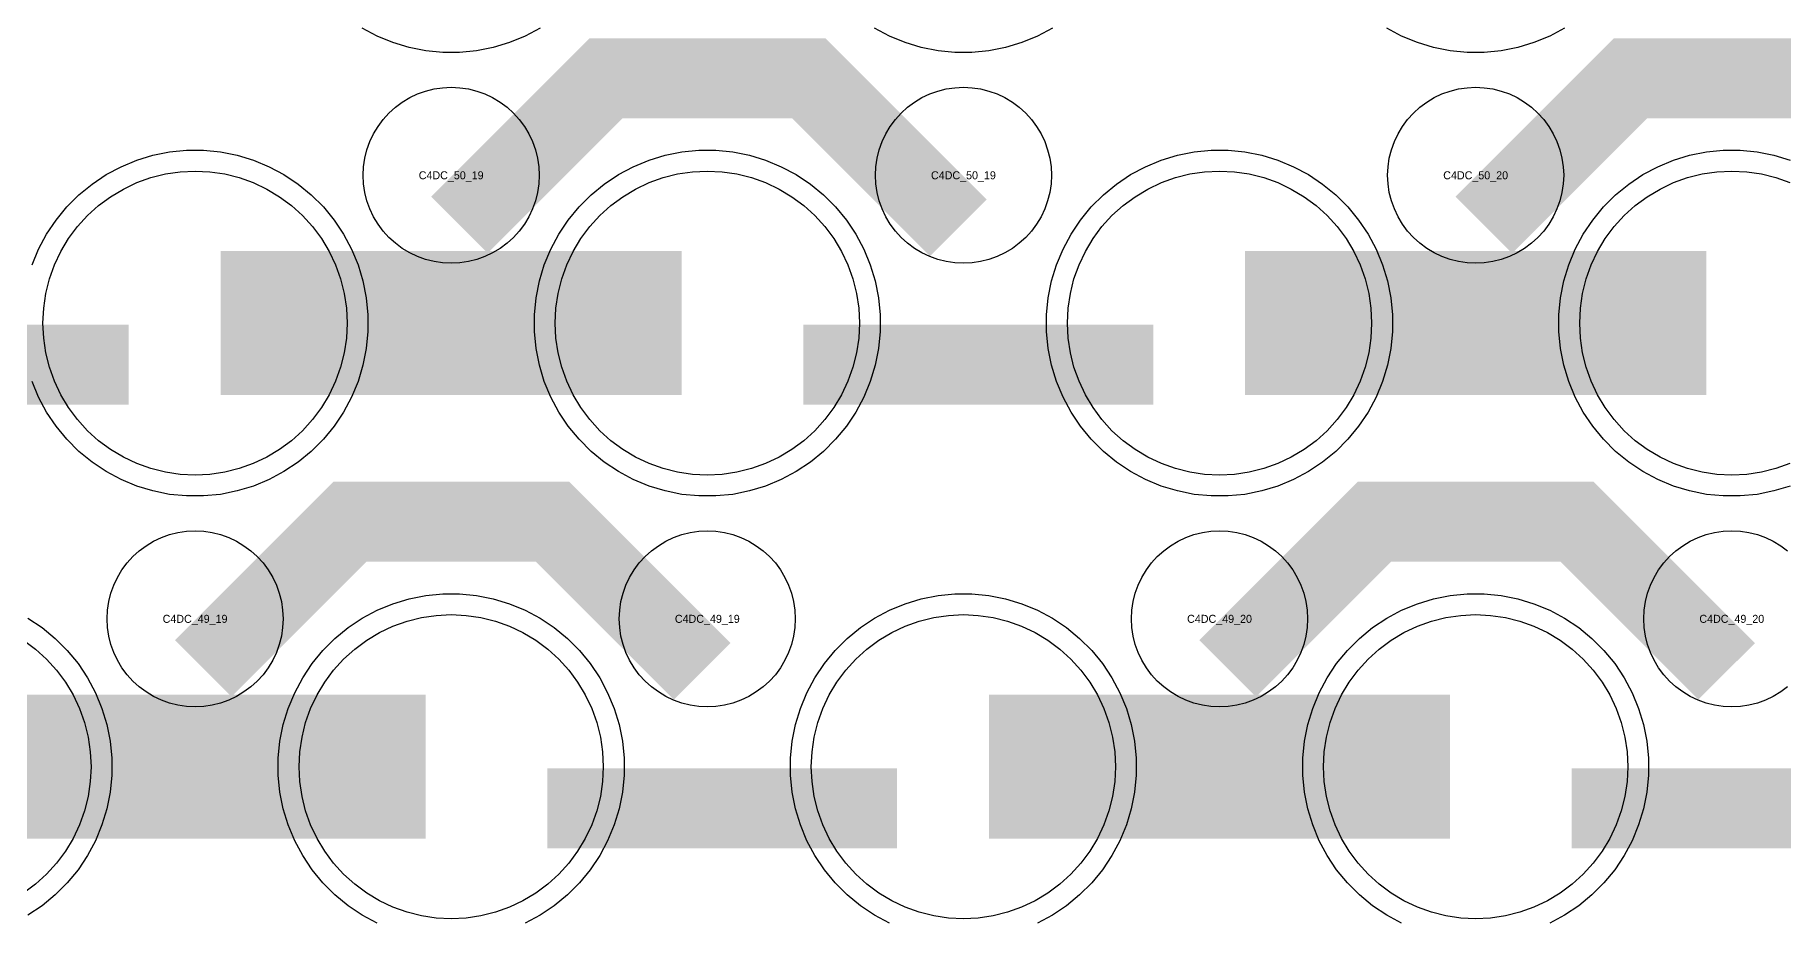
# Model space of a CAD drawing. Extents: x -11880 to 11880, y -14992 to 14992.
# Drawn here: x -5970 to -5424, y -8098 to -7821 of the extents above; entities that cross this region are included whole.
import ezdxf
from ezdxf.enums import TextEntityAlignment as Align

# ---------------------------------------------------------------- set-up
doc = ezdxf.new("R2010")
doc.units = 0
doc.header["$MEASUREMENT"] = 0
for name, color, linetype in [('GDS_775_DT_237', 138, 'CONTINUOUS'), ('RDL1_FS', 34, 'CONTINUOUS'), ('RDL_BS', 160, 'CONTINUOUS')]:
    doc.layers.add(name, color=color, linetype=linetype)

msp = doc.modelspace()

# ---------------------------------------------------------------- linework, layer by layer
at = {"layer": 'RDL1_FS'}
for points in [[(-5920, -7958.869), (-5924.657, -7958.64), (-5929.268, -7957.956), (-5933.791, -7956.824), (-5938.181, -7955.252), (-5942.395, -7953.26), (-5946.395, -7950.862), (-5950.14, -7948.084), (-5953.594, -7944.954), (-5956.724, -7941.5), (-5959.502, -7937.755), (-5961.9, -7933.755), (-5963.892, -7929.541), (-5965.464, -7925.151), (-5966.596, -7920.628), (-5967.28, -7916.017), (-5967.509, -7911.36), (-5967.28, -7906.703), (-5966.596, -7902.092), (-5965.464, -7897.569), (-5963.892, -7893.179), (-5961.9, -7888.965), (-5959.502, -7884.965), (-5956.724, -7881.22), (-5953.594, -7877.766), (-5950.14, -7874.636), (-5946.395, -7871.858), (-5942.395, -7869.46), (-5938.181, -7867.468), (-5933.791, -7865.896), (-5929.268, -7864.764), (-5924.657, -7864.08), (-5920, -7863.851), (-5915.343, -7864.08), (-5910.732, -7864.764), (-5906.209, -7865.896), (-5901.819, -7867.468), (-5897.605, -7869.46), (-5893.605, -7871.858), (-5889.86, -7874.636), (-5886.406, -7877.766), (-5883.276, -7881.22), (-5880.498, -7884.965), (-5878.1, -7888.965), (-5876.108, -7893.179), (-5874.536, -7897.569), (-5873.404, -7902.092), (-5872.72, -7906.703), (-5872.491, -7911.36), (-5872.72, -7916.017), (-5873.404, -7920.628), (-5874.536, -7925.151), (-5876.108, -7929.541), (-5878.1, -7933.755), (-5880.498, -7937.755), (-5883.276, -7941.5), (-5886.406, -7944.954), (-5889.86, -7948.084), (-5893.605, -7950.862), (-5897.605, -7953.26), (-5901.819, -7955.252), (-5906.209, -7956.824), (-5910.732, -7957.956), (-5915.343, -7958.64)], [(-5760, -7958.869), (-5764.657, -7958.64), (-5769.268, -7957.956), (-5773.791, -7956.824), (-5778.181, -7955.252), (-5782.395, -7953.26), (-5786.395, -7950.862), (-5790.14, -7948.084), (-5793.594, -7944.954), (-5796.724, -7941.5), (-5799.502, -7937.755), (-5801.9, -7933.755), (-5803.892, -7929.541), (-5805.464, -7925.151), (-5806.596, -7920.628), (-5807.28, -7916.017), (-5807.509, -7911.36), (-5807.28, -7906.703), (-5806.596, -7902.092), (-5805.464, -7897.569), (-5803.892, -7893.179), (-5801.9, -7888.965), (-5799.502, -7884.965), (-5796.724, -7881.22), (-5793.594, -7877.766), (-5790.14, -7874.636), (-5786.395, -7871.858), (-5782.395, -7869.46), (-5778.181, -7867.468), (-5773.791, -7865.896), (-5769.268, -7864.764), (-5764.657, -7864.08), (-5760, -7863.851), (-5755.343, -7864.08), (-5750.732, -7864.764), (-5746.209, -7865.896), (-5741.819, -7867.468), (-5737.605, -7869.46), (-5733.605, -7871.858), (-5729.86, -7874.636), (-5726.406, -7877.766), (-5723.276, -7881.22), (-5720.498, -7884.965), (-5718.1, -7888.965), (-5716.108, -7893.179), (-5714.536, -7897.569), (-5713.404, -7902.092), (-5712.72, -7906.703), (-5712.491, -7911.36), (-5712.72, -7916.017), (-5713.404, -7920.628), (-5714.536, -7925.151), (-5716.108, -7929.541), (-5718.1, -7933.755), (-5720.498, -7937.755), (-5723.276, -7941.5), (-5726.406, -7944.954), (-5729.86, -7948.084), (-5733.605, -7950.862), (-5737.605, -7953.26), (-5741.819, -7955.252), (-5746.209, -7956.824), (-5750.732, -7957.956), (-5755.343, -7958.64)], [(-5600, -7958.869), (-5604.657, -7958.64), (-5609.268, -7957.956), (-5613.791, -7956.824), (-5618.181, -7955.252), (-5622.395, -7953.26), (-5626.395, -7950.862), (-5630.14, -7948.084), (-5633.594, -7944.954), (-5636.724, -7941.5), (-5639.502, -7937.755), (-5641.9, -7933.755), (-5643.892, -7929.541), (-5645.464, -7925.151), (-5646.596, -7920.628), (-5647.28, -7916.017), (-5647.509, -7911.36), (-5647.28, -7906.703), (-5646.596, -7902.092), (-5645.464, -7897.569), (-5643.892, -7893.179), (-5641.9, -7888.965), (-5639.502, -7884.965), (-5636.724, -7881.22), (-5633.594, -7877.766), (-5630.14, -7874.636), (-5626.395, -7871.858), (-5622.395, -7869.46), (-5618.181, -7867.468), (-5613.791, -7865.896), (-5609.268, -7864.764), (-5604.657, -7864.08), (-5600, -7863.851), (-5595.343, -7864.08), (-5590.732, -7864.764), (-5586.209, -7865.896), (-5581.819, -7867.468), (-5577.605, -7869.46), (-5573.605, -7871.858), (-5569.86, -7874.636), (-5566.406, -7877.766), (-5563.276, -7881.22), (-5560.498, -7884.965), (-5558.1, -7888.965), (-5556.108, -7893.179), (-5554.536, -7897.569), (-5553.404, -7902.092), (-5552.72, -7906.703), (-5552.491, -7911.36), (-5552.72, -7916.017), (-5553.404, -7920.628), (-5554.536, -7925.151), (-5556.108, -7929.541), (-5558.1, -7933.755), (-5560.498, -7937.755), (-5563.276, -7941.5), (-5566.406, -7944.954), (-5569.86, -7948.084), (-5573.605, -7950.862), (-5577.605, -7953.26), (-5581.819, -7955.252), (-5586.209, -7956.824), (-5590.732, -7957.956), (-5595.343, -7958.64)], [(-5840, -8097.434), (-5844.657, -8097.205), (-5849.268, -8096.521), (-5853.791, -8095.389), (-5858.181, -8093.817), (-5862.395, -8091.825), (-5866.395, -8089.427), (-5870.14, -8086.649), (-5873.594, -8083.519), (-5876.724, -8080.065), (-5879.502, -8076.32), (-5881.9, -8072.32), (-5883.892, -8068.106), (-5885.464, -8063.716), (-5886.596, -8059.193), (-5887.28, -8054.582), (-5887.509, -8049.925), (-5887.28, -8045.268), (-5886.596, -8040.657), (-5885.464, -8036.134), (-5883.892, -8031.744), (-5881.9, -8027.53), (-5879.502, -8023.53), (-5876.724, -8019.785), (-5873.594, -8016.331), (-5870.14, -8013.201), (-5866.395, -8010.423), (-5862.395, -8008.025), (-5858.181, -8006.033), (-5853.791, -8004.461), (-5849.268, -8003.329), (-5844.657, -8002.645), (-5840, -8002.416), (-5835.343, -8002.645), (-5830.732, -8003.329), (-5826.209, -8004.461), (-5821.819, -8006.033), (-5817.605, -8008.025), (-5813.605, -8010.423), (-5809.86, -8013.201), (-5806.406, -8016.331), (-5803.276, -8019.785), (-5800.498, -8023.53), (-5798.1, -8027.53), (-5796.108, -8031.744), (-5794.536, -8036.134), (-5793.404, -8040.657), (-5792.72, -8045.268), (-5792.491, -8049.925), (-5792.72, -8054.582), (-5793.404, -8059.193), (-5794.536, -8063.716), (-5796.108, -8068.106), (-5798.1, -8072.32), (-5800.498, -8076.32), (-5803.276, -8080.065), (-5806.406, -8083.519), (-5809.86, -8086.649), (-5813.605, -8089.427), (-5817.605, -8091.825), (-5821.819, -8093.817), (-5826.209, -8095.389), (-5830.732, -8096.521), (-5835.343, -8097.205)], [(-5680, -8097.434), (-5684.657, -8097.205), (-5689.268, -8096.521), (-5693.791, -8095.389), (-5698.181, -8093.817), (-5702.395, -8091.825), (-5706.395, -8089.427), (-5710.14, -8086.649), (-5713.594, -8083.519), (-5716.724, -8080.065), (-5719.502, -8076.32), (-5721.9, -8072.32), (-5723.892, -8068.106), (-5725.464, -8063.716), (-5726.596, -8059.193), (-5727.28, -8054.582), (-5727.509, -8049.925), (-5727.28, -8045.268), (-5726.596, -8040.657), (-5725.464, -8036.134), (-5723.892, -8031.744), (-5721.9, -8027.53), (-5719.502, -8023.53), (-5716.724, -8019.785), (-5713.594, -8016.331), (-5710.14, -8013.201), (-5706.395, -8010.423), (-5702.395, -8008.025), (-5698.181, -8006.033), (-5693.791, -8004.461), (-5689.268, -8003.329), (-5684.657, -8002.645), (-5680, -8002.416), (-5675.343, -8002.645), (-5670.732, -8003.329), (-5666.209, -8004.461), (-5661.819, -8006.033), (-5657.605, -8008.025), (-5653.605, -8010.423), (-5649.86, -8013.201), (-5646.406, -8016.331), (-5643.276, -8019.785), (-5640.498, -8023.53), (-5638.1, -8027.53), (-5636.108, -8031.744), (-5634.536, -8036.134), (-5633.404, -8040.657), (-5632.72, -8045.268), (-5632.491, -8049.925), (-5632.72, -8054.582), (-5633.404, -8059.193), (-5634.536, -8063.716), (-5636.108, -8068.106), (-5638.1, -8072.32), (-5640.498, -8076.32), (-5643.276, -8080.065), (-5646.406, -8083.519), (-5649.86, -8086.649), (-5653.605, -8089.427), (-5657.605, -8091.825), (-5661.819, -8093.817), (-5666.209, -8095.389), (-5670.732, -8096.521), (-5675.343, -8097.205)], [(-5520, -8097.434), (-5524.657, -8097.205), (-5529.268, -8096.521), (-5533.791, -8095.389), (-5538.181, -8093.817), (-5542.395, -8091.825), (-5546.395, -8089.427), (-5550.14, -8086.649), (-5553.594, -8083.519), (-5556.724, -8080.065), (-5559.502, -8076.32), (-5561.9, -8072.32), (-5563.892, -8068.106), (-5565.464, -8063.716), (-5566.596, -8059.193), (-5567.28, -8054.582), (-5567.509, -8049.925), (-5567.28, -8045.268), (-5566.596, -8040.657), (-5565.464, -8036.134), (-5563.892, -8031.744), (-5561.9, -8027.53), (-5559.502, -8023.53), (-5556.724, -8019.785), (-5553.594, -8016.331), (-5550.14, -8013.201), (-5546.395, -8010.423), (-5542.395, -8008.025), (-5538.181, -8006.033), (-5533.791, -8004.461), (-5529.268, -8003.329), (-5524.657, -8002.645), (-5520, -8002.416), (-5515.343, -8002.645), (-5510.732, -8003.329), (-5506.209, -8004.461), (-5501.819, -8006.033), (-5497.605, -8008.025), (-5493.605, -8010.423), (-5489.86, -8013.201), (-5486.406, -8016.331), (-5483.276, -8019.785), (-5480.498, -8023.53), (-5478.1, -8027.53), (-5476.108, -8031.744), (-5474.536, -8036.134), (-5473.404, -8040.657), (-5472.72, -8045.268), (-5472.491, -8049.925), (-5472.72, -8054.582), (-5473.404, -8059.193), (-5474.536, -8063.716), (-5476.108, -8068.106), (-5478.1, -8072.32), (-5480.498, -8076.32), (-5483.276, -8080.065), (-5486.406, -8083.519), (-5489.86, -8086.649), (-5493.605, -8089.427), (-5497.605, -8091.825), (-5501.819, -8093.817), (-5506.209, -8095.389), (-5510.732, -8096.521), (-5515.343, -8097.205)]]:
    msp.add_lwpolyline(points, close=True, dxfattribs=at)
for points in [[(-5421.819, -7955.252), (-5426.209, -7956.824), (-5430.732, -7957.956), (-5435.343, -7958.64), (-5440, -7958.869), (-5444.657, -7958.64), (-5449.268, -7957.956), (-5453.791, -7956.824), (-5458.181, -7955.252), (-5462.395, -7953.26), (-5466.395, -7950.862), (-5470.14, -7948.084), (-5473.594, -7944.954), (-5476.724, -7941.5), (-5479.502, -7937.755), (-5481.9, -7933.755), (-5483.892, -7929.541), (-5485.464, -7925.151), (-5486.596, -7920.628), (-5487.28, -7916.017), (-5487.509, -7911.36), (-5487.28, -7906.703), (-5486.596, -7902.092), (-5485.464, -7897.569), (-5483.892, -7893.179), (-5481.9, -7888.965), (-5479.502, -7884.965), (-5476.724, -7881.22), (-5473.594, -7877.766), (-5470.14, -7874.636), (-5466.395, -7871.858), (-5462.395, -7869.46), (-5458.181, -7867.468), (-5453.791, -7865.896), (-5449.268, -7864.764), (-5444.657, -7864.08), (-5440, -7863.851), (-5435.343, -7864.08), (-5430.732, -7864.764), (-5426.209, -7865.896), (-5421.819, -7867.468)], [(-5973.605, -8010.423), (-5969.86, -8013.201), (-5966.406, -8016.331), (-5963.276, -8019.785), (-5960.498, -8023.53), (-5958.1, -8027.53), (-5956.108, -8031.744), (-5954.536, -8036.134), (-5953.404, -8040.657), (-5952.72, -8045.268), (-5952.491, -8049.925), (-5952.72, -8054.582), (-5953.404, -8059.193), (-5954.536, -8063.716), (-5956.108, -8068.106), (-5958.1, -8072.32), (-5960.498, -8076.32), (-5963.276, -8080.065), (-5966.406, -8083.519), (-5969.86, -8086.649), (-5973.605, -8089.427)]]:
    msp.add_lwpolyline(points, dxfattribs=at)
for points in [[(-5911.998, -7911.36, 45, 45, 0), (-5839.998, -7911.36, 45, 45, 0)], [(-5839.998, -7911.36, 45, 45, 0), (-5767.998, -7911.36, 45, 45, 0)], [(-5591.998, -7911.36, 45, 45, 0), (-5519.998, -7911.36, 45, 45, 0)], [(-5519.998, -7911.36, 45, 45, 0), (-5447.998, -7911.36, 45, 45, 0)], [(-5991.998, -8049.925, 45, 45, 0), (-5919.998, -8049.925, 45, 45, 0)], [(-5919.998, -8049.925, 45, 45, 0), (-5847.998, -8049.925, 45, 45, 0)], [(-5671.998, -8049.925, 45, 45, 0), (-5599.998, -8049.925, 45, 45, 0)], [(-5599.998, -8049.925, 45, 45, 0), (-5527.998, -8049.925, 45, 45, 0)]]:
    msp.add_lwpolyline(points, format="xyseb", dxfattribs=at)
at = {"layer": 'RDL_BS', "color": 240, "true_color": 0xed1f24}
for points in [[(-5812.223, -7819.178), (-5816.885, -7821.67), (-5821.795, -7823.701), (-5826.835, -7825.232), (-5832.062, -7826.278), (-5837.356, -7826.795), (-5842.644, -7826.795), (-5847.938, -7826.278), (-5853.165, -7825.232), (-5858.205, -7823.701), (-5863.115, -7821.67), (-5867.777, -7819.178)], [(-5652.223, -7819.178), (-5656.885, -7821.67), (-5661.795, -7823.701), (-5666.835, -7825.232), (-5672.062, -7826.278), (-5677.356, -7826.795), (-5682.644, -7826.795), (-5687.938, -7826.278), (-5693.165, -7825.232), (-5698.205, -7823.701), (-5703.115, -7821.67), (-5707.777, -7819.178)], [(-5492.223, -7819.178), (-5496.885, -7821.67), (-5501.795, -7823.701), (-5506.835, -7825.232), (-5512.062, -7826.278), (-5517.356, -7826.795), (-5522.644, -7826.795), (-5527.938, -7826.278), (-5533.165, -7825.232), (-5538.205, -7823.701), (-5543.115, -7821.67), (-5547.777, -7819.178)]]:
    msp.add_lwpolyline(points, dxfattribs=at)
at = {"layer": 'RDL_BS'}
for points in [[(-5837.438, -7880.674, 25, 25, 0), (-5791.623, -7834.859, 25, 25, 0), (-5758.07, -7834.859, 25, 25, 0)], [(-5681.599, -7881.573, 25, 25, 0), (-5728.313, -7834.859, 25, 25, 0), (-5758.071, -7834.859, 25, 25, 0)], [(-5517.438, -7880.674, 25, 25, 0), (-5471.623, -7834.859, 25, 25, 0), (-5438.07, -7834.859, 25, 25, 0)], [(-5361.599, -7881.573, 25, 25, 0), (-5408.313, -7834.859, 25, 25, 0), (-5438.071, -7834.859, 25, 25, 0)], [(-6049.984, -7924.373, 25, 25, 0), (-5940.719, -7924.373, 25, 25, 0)], [(-5729.984, -7924.373, 25, 25, 0), (-5620.719, -7924.373, 25, 25, 0)], [(-5917.438, -8019.239, 25, 25, 0), (-5871.623, -7973.424, 25, 25, 0), (-5838.07, -7973.424, 25, 25, 0)], [(-5761.599, -8020.138, 25, 25, 0), (-5808.313, -7973.424, 25, 25, 0), (-5838.071, -7973.424, 25, 25, 0)], [(-5597.438, -8019.239, 25, 25, 0), (-5551.623, -7973.424, 25, 25, 0), (-5518.07, -7973.424, 25, 25, 0)], [(-5441.599, -8020.138, 25, 25, 0), (-5488.313, -7973.424, 25, 25, 0), (-5518.071, -7973.424, 25, 25, 0)], [(-5809.984, -8062.938, 25, 25, 0), (-5700.719, -8062.938, 25, 25, 0)], [(-5489.984, -8062.938, 25, 25, 0), (-5380.719, -8062.938, 25, 25, 0)]]:
    msp.add_lwpolyline(points, format="xyseb", dxfattribs=at)
for points in [[(-5840, -7892.666), (-5842.693, -7892.534), (-5845.365, -7892.138), (-5847.984, -7891.481), (-5850.519, -7890.574), (-5852.956, -7889.422), (-5855.28, -7888.029), (-5857.443, -7886.426), (-5859.442, -7884.614), (-5861.254, -7882.615), (-5862.857, -7880.452), (-5864.25, -7878.128), (-5865.402, -7875.691), (-5866.309, -7873.156), (-5866.966, -7870.537), (-5867.362, -7867.865), (-5867.494, -7865.172), (-5867.362, -7862.479), (-5866.966, -7859.807), (-5866.309, -7857.188), (-5865.402, -7854.653), (-5864.25, -7852.216), (-5862.857, -7849.892), (-5861.254, -7847.729), (-5859.442, -7845.73), (-5857.443, -7843.918), (-5855.28, -7842.315), (-5852.956, -7840.922), (-5850.519, -7839.77), (-5847.984, -7838.863), (-5845.365, -7838.206), (-5842.693, -7837.81), (-5840, -7837.678), (-5837.307, -7837.81), (-5834.635, -7838.206), (-5832.016, -7838.863), (-5829.481, -7839.77), (-5827.044, -7840.922), (-5824.72, -7842.315), (-5822.557, -7843.918), (-5820.558, -7845.73), (-5818.746, -7847.729), (-5817.143, -7849.892), (-5815.75, -7852.216), (-5814.598, -7854.653), (-5813.691, -7857.188), (-5813.034, -7859.807), (-5812.638, -7862.479), (-5812.506, -7865.172), (-5812.638, -7867.865), (-5813.034, -7870.537), (-5813.691, -7873.156), (-5814.598, -7875.691), (-5815.75, -7878.128), (-5817.143, -7880.452), (-5818.746, -7882.615), (-5820.558, -7884.614), (-5822.557, -7886.426), (-5824.72, -7888.029), (-5827.044, -7889.422), (-5829.481, -7890.574), (-5832.016, -7891.481), (-5834.635, -7892.138), (-5837.307, -7892.534)], [(-5680, -7892.666), (-5682.693, -7892.534), (-5685.365, -7892.138), (-5687.984, -7891.481), (-5690.519, -7890.574), (-5692.956, -7889.422), (-5695.28, -7888.029), (-5697.443, -7886.426), (-5699.442, -7884.614), (-5701.254, -7882.615), (-5702.857, -7880.452), (-5704.25, -7878.128), (-5705.402, -7875.691), (-5706.309, -7873.156), (-5706.966, -7870.537), (-5707.362, -7867.865), (-5707.494, -7865.172), (-5707.362, -7862.479), (-5706.966, -7859.807), (-5706.309, -7857.188), (-5705.402, -7854.653), (-5704.25, -7852.216), (-5702.857, -7849.892), (-5701.254, -7847.729), (-5699.442, -7845.73), (-5697.443, -7843.918), (-5695.28, -7842.315), (-5692.956, -7840.922), (-5690.519, -7839.77), (-5687.984, -7838.863), (-5685.365, -7838.206), (-5682.693, -7837.81), (-5680, -7837.678), (-5677.307, -7837.81), (-5674.635, -7838.206), (-5672.016, -7838.863), (-5669.481, -7839.77), (-5667.044, -7840.922), (-5664.72, -7842.315), (-5662.557, -7843.918), (-5660.558, -7845.73), (-5658.746, -7847.729), (-5657.143, -7849.892), (-5655.75, -7852.216), (-5654.598, -7854.653), (-5653.691, -7857.188), (-5653.034, -7859.807), (-5652.638, -7862.479), (-5652.506, -7865.172), (-5652.638, -7867.865), (-5653.034, -7870.537), (-5653.691, -7873.156), (-5654.598, -7875.691), (-5655.75, -7878.128), (-5657.143, -7880.452), (-5658.746, -7882.615), (-5660.558, -7884.614), (-5662.557, -7886.426), (-5664.72, -7888.029), (-5667.044, -7889.422), (-5669.481, -7890.574), (-5672.016, -7891.481), (-5674.635, -7892.138), (-5677.307, -7892.534)], [(-5520, -7892.666), (-5522.693, -7892.534), (-5525.365, -7892.138), (-5527.984, -7891.481), (-5530.519, -7890.574), (-5532.956, -7889.422), (-5535.28, -7888.029), (-5537.443, -7886.426), (-5539.442, -7884.614), (-5541.254, -7882.615), (-5542.857, -7880.452), (-5544.25, -7878.128), (-5545.402, -7875.691), (-5546.309, -7873.156), (-5546.966, -7870.537), (-5547.362, -7867.865), (-5547.494, -7865.172), (-5547.362, -7862.479), (-5546.966, -7859.807), (-5546.309, -7857.188), (-5545.402, -7854.653), (-5544.25, -7852.216), (-5542.857, -7849.892), (-5541.254, -7847.729), (-5539.442, -7845.73), (-5537.443, -7843.918), (-5535.28, -7842.315), (-5532.956, -7840.922), (-5530.519, -7839.77), (-5527.984, -7838.863), (-5525.365, -7838.206), (-5522.693, -7837.81), (-5520, -7837.678), (-5517.307, -7837.81), (-5514.635, -7838.206), (-5512.016, -7838.863), (-5509.481, -7839.77), (-5507.044, -7840.922), (-5504.72, -7842.315), (-5502.557, -7843.918), (-5500.558, -7845.73), (-5498.746, -7847.729), (-5497.143, -7849.892), (-5495.75, -7852.216), (-5494.598, -7854.653), (-5493.691, -7857.188), (-5493.034, -7859.807), (-5492.638, -7862.479), (-5492.506, -7865.172), (-5492.638, -7867.865), (-5493.034, -7870.537), (-5493.691, -7873.156), (-5494.598, -7875.691), (-5495.75, -7878.128), (-5497.143, -7880.452), (-5498.746, -7882.615), (-5500.558, -7884.614), (-5502.557, -7886.426), (-5504.72, -7888.029), (-5507.044, -7889.422), (-5509.481, -7890.574), (-5512.016, -7891.481), (-5514.635, -7892.138), (-5517.307, -7892.534)], [(-5762.644, -7965.36), (-5767.938, -7964.843), (-5773.165, -7963.797), (-5778.205, -7962.266), (-5783.115, -7960.235), (-5787.777, -7957.743), (-5792.191, -7954.796), (-5796.292, -7951.434), (-5800.074, -7947.652), (-5803.436, -7943.551), (-5806.383, -7939.137), (-5808.875, -7934.475), (-5810.906, -7929.565), (-5812.437, -7924.525), (-5813.483, -7919.298), (-5814, -7914.004), (-5814, -7908.716), (-5813.483, -7903.422), (-5812.437, -7898.195), (-5810.906, -7893.155), (-5808.875, -7888.245), (-5806.383, -7883.583), (-5803.436, -7879.169), (-5800.074, -7875.068), (-5796.292, -7871.286), (-5792.191, -7867.924), (-5787.777, -7864.977), (-5783.115, -7862.485), (-5778.205, -7860.454), (-5773.165, -7858.923), (-5767.938, -7857.877), (-5762.644, -7857.36), (-5757.356, -7857.36), (-5752.062, -7857.877), (-5746.835, -7858.923), (-5741.795, -7860.454), (-5736.885, -7862.485), (-5732.223, -7864.977), (-5727.809, -7867.924), (-5723.708, -7871.286), (-5719.926, -7875.068), (-5716.564, -7879.169), (-5713.617, -7883.583), (-5711.125, -7888.245), (-5709.094, -7893.155), (-5707.563, -7898.195), (-5706.517, -7903.422), (-5706, -7908.716), (-5706, -7914.004), (-5706.517, -7919.298), (-5707.563, -7924.525), (-5709.094, -7929.565), (-5711.125, -7934.475), (-5713.617, -7939.137), (-5716.564, -7943.551), (-5719.926, -7947.652), (-5723.708, -7951.434), (-5727.809, -7954.796), (-5732.223, -7957.743), (-5736.885, -7960.235), (-5741.795, -7962.266), (-5746.835, -7963.797), (-5752.062, -7964.843), (-5757.356, -7965.36)], [(-5602.644, -7965.36), (-5607.938, -7964.843), (-5613.165, -7963.797), (-5618.205, -7962.266), (-5623.115, -7960.235), (-5627.777, -7957.743), (-5632.191, -7954.796), (-5636.292, -7951.434), (-5640.074, -7947.652), (-5643.436, -7943.551), (-5646.383, -7939.137), (-5648.875, -7934.475), (-5650.906, -7929.565), (-5652.437, -7924.525), (-5653.483, -7919.298), (-5654, -7914.004), (-5654, -7908.716), (-5653.483, -7903.422), (-5652.437, -7898.195), (-5650.906, -7893.155), (-5648.875, -7888.245), (-5646.383, -7883.583), (-5643.436, -7879.169), (-5640.074, -7875.068), (-5636.292, -7871.286), (-5632.191, -7867.924), (-5627.777, -7864.977), (-5623.115, -7862.485), (-5618.205, -7860.454), (-5613.165, -7858.923), (-5607.938, -7857.877), (-5602.644, -7857.36), (-5597.356, -7857.36), (-5592.062, -7857.877), (-5586.835, -7858.923), (-5581.795, -7860.454), (-5576.885, -7862.485), (-5572.223, -7864.977), (-5567.809, -7867.924), (-5563.708, -7871.286), (-5559.926, -7875.068), (-5556.564, -7879.169), (-5553.617, -7883.583), (-5551.125, -7888.245), (-5549.094, -7893.155), (-5547.563, -7898.195), (-5546.517, -7903.422), (-5546, -7908.716), (-5546, -7914.004), (-5546.517, -7919.298), (-5547.563, -7924.525), (-5549.094, -7929.565), (-5551.125, -7934.475), (-5553.617, -7939.137), (-5556.564, -7943.551), (-5559.926, -7947.652), (-5563.708, -7951.434), (-5567.809, -7954.796), (-5572.223, -7957.743), (-5576.885, -7960.235), (-5581.795, -7962.266), (-5586.835, -7963.797), (-5592.062, -7964.843), (-5597.356, -7965.36)], [(-5920, -8031.231), (-5922.693, -8031.099), (-5925.365, -8030.703), (-5927.984, -8030.046), (-5930.519, -8029.139), (-5932.956, -8027.987), (-5935.28, -8026.594), (-5937.443, -8024.991), (-5939.442, -8023.179), (-5941.254, -8021.18), (-5942.857, -8019.017), (-5944.25, -8016.693), (-5945.402, -8014.256), (-5946.309, -8011.721), (-5946.966, -8009.102), (-5947.362, -8006.43), (-5947.494, -8003.737), (-5947.362, -8001.044), (-5946.966, -7998.372), (-5946.309, -7995.753), (-5945.402, -7993.218), (-5944.25, -7990.781), (-5942.857, -7988.457), (-5941.254, -7986.294), (-5939.442, -7984.295), (-5937.443, -7982.483), (-5935.28, -7980.88), (-5932.956, -7979.487), (-5930.519, -7978.335), (-5927.984, -7977.428), (-5925.365, -7976.771), (-5922.693, -7976.375), (-5920, -7976.243), (-5917.307, -7976.375), (-5914.635, -7976.771), (-5912.016, -7977.428), (-5909.481, -7978.335), (-5907.044, -7979.487), (-5904.72, -7980.88), (-5902.557, -7982.483), (-5900.558, -7984.295), (-5898.746, -7986.294), (-5897.143, -7988.457), (-5895.75, -7990.781), (-5894.598, -7993.218), (-5893.691, -7995.753), (-5893.034, -7998.372), (-5892.638, -8001.044), (-5892.506, -8003.737), (-5892.638, -8006.43), (-5893.034, -8009.102), (-5893.691, -8011.721), (-5894.598, -8014.256), (-5895.75, -8016.693), (-5897.143, -8019.017), (-5898.746, -8021.18), (-5900.558, -8023.179), (-5902.557, -8024.991), (-5904.72, -8026.594), (-5907.044, -8027.987), (-5909.481, -8029.139), (-5912.016, -8030.046), (-5914.635, -8030.703), (-5917.307, -8031.099)], [(-5760, -8031.231), (-5762.693, -8031.099), (-5765.365, -8030.703), (-5767.984, -8030.046), (-5770.519, -8029.139), (-5772.956, -8027.987), (-5775.28, -8026.594), (-5777.443, -8024.991), (-5779.442, -8023.179), (-5781.254, -8021.18), (-5782.857, -8019.017), (-5784.25, -8016.693), (-5785.402, -8014.256), (-5786.309, -8011.721), (-5786.966, -8009.102), (-5787.362, -8006.43), (-5787.494, -8003.737), (-5787.362, -8001.044), (-5786.966, -7998.372), (-5786.309, -7995.753), (-5785.402, -7993.218), (-5784.25, -7990.781), (-5782.857, -7988.457), (-5781.254, -7986.294), (-5779.442, -7984.295), (-5777.443, -7982.483), (-5775.28, -7980.88), (-5772.956, -7979.487), (-5770.519, -7978.335), (-5767.984, -7977.428), (-5765.365, -7976.771), (-5762.693, -7976.375), (-5760, -7976.243), (-5757.307, -7976.375), (-5754.635, -7976.771), (-5752.016, -7977.428), (-5749.481, -7978.335), (-5747.044, -7979.487), (-5744.72, -7980.88), (-5742.557, -7982.483), (-5740.558, -7984.295), (-5738.746, -7986.294), (-5737.143, -7988.457), (-5735.75, -7990.781), (-5734.598, -7993.218), (-5733.691, -7995.753), (-5733.034, -7998.372), (-5732.638, -8001.044), (-5732.506, -8003.737), (-5732.638, -8006.43), (-5733.034, -8009.102), (-5733.691, -8011.721), (-5734.598, -8014.256), (-5735.75, -8016.693), (-5737.143, -8019.017), (-5738.746, -8021.18), (-5740.558, -8023.179), (-5742.557, -8024.991), (-5744.72, -8026.594), (-5747.044, -8027.987), (-5749.481, -8029.139), (-5752.016, -8030.046), (-5754.635, -8030.703), (-5757.307, -8031.099)], [(-5600, -8031.231), (-5602.693, -8031.099), (-5605.365, -8030.703), (-5607.984, -8030.046), (-5610.519, -8029.139), (-5612.956, -8027.987), (-5615.28, -8026.594), (-5617.443, -8024.991), (-5619.442, -8023.179), (-5621.254, -8021.18), (-5622.857, -8019.017), (-5624.25, -8016.693), (-5625.402, -8014.256), (-5626.309, -8011.721), (-5626.966, -8009.102), (-5627.362, -8006.43), (-5627.494, -8003.737), (-5627.362, -8001.044), (-5626.966, -7998.372), (-5626.309, -7995.753), (-5625.402, -7993.218), (-5624.25, -7990.781), (-5622.857, -7988.457), (-5621.254, -7986.294), (-5619.442, -7984.295), (-5617.443, -7982.483), (-5615.28, -7980.88), (-5612.956, -7979.487), (-5610.519, -7978.335), (-5607.984, -7977.428), (-5605.365, -7976.771), (-5602.693, -7976.375), (-5600, -7976.243), (-5597.307, -7976.375), (-5594.635, -7976.771), (-5592.016, -7977.428), (-5589.481, -7978.335), (-5587.044, -7979.487), (-5584.72, -7980.88), (-5582.557, -7982.483), (-5580.558, -7984.295), (-5578.746, -7986.294), (-5577.143, -7988.457), (-5575.75, -7990.781), (-5574.598, -7993.218), (-5573.691, -7995.753), (-5573.034, -7998.372), (-5572.638, -8001.044), (-5572.506, -8003.737), (-5572.638, -8006.43), (-5573.034, -8009.102), (-5573.691, -8011.721), (-5574.598, -8014.256), (-5575.75, -8016.693), (-5577.143, -8019.017), (-5578.746, -8021.18), (-5580.558, -8023.179), (-5582.557, -8024.991), (-5584.72, -8026.594), (-5587.044, -8027.987), (-5589.481, -8029.139), (-5592.016, -8030.046), (-5594.635, -8030.703), (-5597.307, -8031.099)]]:
    msp.add_lwpolyline(points, close=True, dxfattribs=at)
for points in [[(-5970.906, -7893.155), (-5968.875, -7888.245), (-5966.383, -7883.583), (-5963.436, -7879.169), (-5960.074, -7875.068), (-5956.292, -7871.286), (-5952.191, -7867.924), (-5947.777, -7864.977), (-5943.115, -7862.485), (-5938.205, -7860.454), (-5933.165, -7858.923), (-5927.938, -7857.877), (-5922.644, -7857.36), (-5917.356, -7857.36), (-5912.062, -7857.877), (-5906.835, -7858.923), (-5901.795, -7860.454), (-5896.885, -7862.485), (-5892.223, -7864.977), (-5887.809, -7867.924), (-5883.708, -7871.286), (-5879.926, -7875.068), (-5876.564, -7879.169), (-5873.617, -7883.583), (-5871.125, -7888.245), (-5869.094, -7893.155), (-5867.563, -7898.195), (-5866.517, -7903.422), (-5866, -7908.716), (-5866, -7914.004), (-5866.517, -7919.298), (-5867.563, -7924.525), (-5869.094, -7929.565), (-5871.125, -7934.475), (-5873.617, -7939.137), (-5876.564, -7943.551), (-5879.926, -7947.652), (-5883.708, -7951.434), (-5887.809, -7954.796), (-5892.223, -7957.743), (-5896.885, -7960.235), (-5901.795, -7962.266), (-5906.835, -7963.797), (-5912.062, -7964.843), (-5917.356, -7965.36), (-5922.644, -7965.36), (-5927.938, -7964.843), (-5933.165, -7963.797), (-5938.205, -7962.266), (-5943.115, -7960.235), (-5947.777, -7957.743), (-5952.191, -7954.796), (-5956.292, -7951.434), (-5960.074, -7947.652), (-5963.436, -7943.551), (-5966.383, -7939.137), (-5968.875, -7934.475), (-5970.906, -7929.565)], [(-5421.795, -7962.266), (-5426.835, -7963.797), (-5432.062, -7964.843), (-5437.356, -7965.36), (-5442.644, -7965.36), (-5447.938, -7964.843), (-5453.165, -7963.797), (-5458.205, -7962.266), (-5463.115, -7960.235), (-5467.777, -7957.743), (-5472.191, -7954.796), (-5476.292, -7951.434), (-5480.074, -7947.652), (-5483.436, -7943.551), (-5486.383, -7939.137), (-5488.875, -7934.475), (-5490.906, -7929.565), (-5492.437, -7924.525), (-5493.483, -7919.298), (-5494, -7914.004), (-5494, -7908.716), (-5493.483, -7903.422), (-5492.437, -7898.195), (-5490.906, -7893.155), (-5488.875, -7888.245), (-5486.383, -7883.583), (-5483.436, -7879.169), (-5480.074, -7875.068), (-5476.292, -7871.286), (-5472.191, -7867.924), (-5467.777, -7864.977), (-5463.115, -7862.485), (-5458.205, -7860.454), (-5453.165, -7858.923), (-5447.938, -7857.877), (-5442.644, -7857.36), (-5437.356, -7857.36), (-5432.062, -7857.877), (-5426.835, -7858.923), (-5421.795, -7860.454)], [(-5422.557, -8024.991), (-5424.72, -8026.594), (-5427.044, -8027.987), (-5429.481, -8029.139), (-5432.016, -8030.046), (-5434.635, -8030.703), (-5437.307, -8031.099), (-5440, -8031.231), (-5442.693, -8031.099), (-5445.365, -8030.703), (-5447.984, -8030.046), (-5450.519, -8029.139), (-5452.956, -8027.987), (-5455.28, -8026.594), (-5457.443, -8024.991), (-5459.442, -8023.179), (-5461.254, -8021.18), (-5462.857, -8019.017), (-5464.25, -8016.693), (-5465.402, -8014.256), (-5466.309, -8011.721), (-5466.966, -8009.102), (-5467.362, -8006.43), (-5467.494, -8003.737), (-5467.362, -8001.044), (-5466.966, -7998.372), (-5466.309, -7995.753), (-5465.402, -7993.218), (-5464.25, -7990.781), (-5462.857, -7988.457), (-5461.254, -7986.294), (-5459.442, -7984.295), (-5457.443, -7982.483), (-5455.28, -7980.88), (-5452.956, -7979.487), (-5450.519, -7978.335), (-5447.984, -7977.428), (-5445.365, -7976.771), (-5442.693, -7976.375), (-5440, -7976.243), (-5437.307, -7976.375), (-5434.635, -7976.771), (-5432.016, -7977.428), (-5429.481, -7978.335), (-5427.044, -7979.487), (-5424.72, -7980.88), (-5422.557, -7982.483)], [(-5863.115, -8098.8), (-5867.777, -8096.308), (-5872.191, -8093.361), (-5876.292, -8089.999), (-5880.074, -8086.217), (-5883.436, -8082.116), (-5886.383, -8077.702), (-5888.875, -8073.04), (-5890.906, -8068.13), (-5892.437, -8063.09), (-5893.483, -8057.863), (-5894, -8052.569), (-5894, -8047.281), (-5893.483, -8041.987), (-5892.437, -8036.76), (-5890.906, -8031.72), (-5888.875, -8026.81), (-5886.383, -8022.148), (-5883.436, -8017.734), (-5880.074, -8013.633), (-5876.292, -8009.851), (-5872.191, -8006.489), (-5867.777, -8003.542), (-5863.115, -8001.05), (-5858.205, -7999.019), (-5853.165, -7997.488), (-5847.938, -7996.442), (-5842.644, -7995.925), (-5837.356, -7995.925), (-5832.062, -7996.442), (-5826.835, -7997.488), (-5821.795, -7999.019), (-5816.885, -8001.05), (-5812.223, -8003.542), (-5807.809, -8006.489), (-5803.708, -8009.851), (-5799.926, -8013.633), (-5796.564, -8017.734), (-5793.617, -8022.148), (-5791.125, -8026.81), (-5789.094, -8031.72), (-5787.563, -8036.76), (-5786.517, -8041.987), (-5786, -8047.281), (-5786, -8052.569), (-5786.517, -8057.863), (-5787.563, -8063.09), (-5789.094, -8068.13), (-5791.125, -8073.04), (-5793.617, -8077.702), (-5796.564, -8082.116), (-5799.926, -8086.217), (-5803.708, -8089.999), (-5807.809, -8093.361), (-5812.223, -8096.308), (-5816.885, -8098.8)], [(-5703.115, -8098.8), (-5707.777, -8096.308), (-5712.191, -8093.361), (-5716.292, -8089.999), (-5720.074, -8086.217), (-5723.436, -8082.116), (-5726.383, -8077.702), (-5728.875, -8073.04), (-5730.906, -8068.13), (-5732.437, -8063.09), (-5733.483, -8057.863), (-5734, -8052.569), (-5734, -8047.281), (-5733.483, -8041.987), (-5732.437, -8036.76), (-5730.906, -8031.72), (-5728.875, -8026.81), (-5726.383, -8022.148), (-5723.436, -8017.734), (-5720.074, -8013.633), (-5716.292, -8009.851), (-5712.191, -8006.489), (-5707.777, -8003.542), (-5703.115, -8001.05), (-5698.205, -7999.019), (-5693.165, -7997.488), (-5687.938, -7996.442), (-5682.644, -7995.925), (-5677.356, -7995.925), (-5672.062, -7996.442), (-5666.835, -7997.488), (-5661.795, -7999.019), (-5656.885, -8001.05), (-5652.223, -8003.542), (-5647.809, -8006.489), (-5643.708, -8009.851), (-5639.926, -8013.633), (-5636.564, -8017.734), (-5633.617, -8022.148), (-5631.125, -8026.81), (-5629.094, -8031.72), (-5627.563, -8036.76), (-5626.517, -8041.987), (-5626, -8047.281), (-5626, -8052.569), (-5626.517, -8057.863), (-5627.563, -8063.09), (-5629.094, -8068.13), (-5631.125, -8073.04), (-5633.617, -8077.702), (-5636.564, -8082.116), (-5639.926, -8086.217), (-5643.708, -8089.999), (-5647.809, -8093.361), (-5652.223, -8096.308), (-5656.885, -8098.8)], [(-5543.115, -8098.8), (-5547.777, -8096.308), (-5552.191, -8093.361), (-5556.292, -8089.999), (-5560.074, -8086.217), (-5563.436, -8082.116), (-5566.383, -8077.702), (-5568.875, -8073.04), (-5570.906, -8068.13), (-5572.437, -8063.09), (-5573.483, -8057.863), (-5574, -8052.569), (-5574, -8047.281), (-5573.483, -8041.987), (-5572.437, -8036.76), (-5570.906, -8031.72), (-5568.875, -8026.81), (-5566.383, -8022.148), (-5563.436, -8017.734), (-5560.074, -8013.633), (-5556.292, -8009.851), (-5552.191, -8006.489), (-5547.777, -8003.542), (-5543.115, -8001.05), (-5538.205, -7999.019), (-5533.165, -7997.488), (-5527.938, -7996.442), (-5522.644, -7995.925), (-5517.356, -7995.925), (-5512.062, -7996.442), (-5506.835, -7997.488), (-5501.795, -7999.019), (-5496.885, -8001.05), (-5492.223, -8003.542), (-5487.809, -8006.489), (-5483.708, -8009.851), (-5479.926, -8013.633), (-5476.564, -8017.734), (-5473.617, -8022.148), (-5471.125, -8026.81), (-5469.094, -8031.72), (-5467.563, -8036.76), (-5466.517, -8041.987), (-5466, -8047.281), (-5466, -8052.569), (-5466.517, -8057.863), (-5467.563, -8063.09), (-5469.094, -8068.13), (-5471.125, -8073.04), (-5473.617, -8077.702), (-5476.564, -8082.116), (-5479.926, -8086.217), (-5483.708, -8089.999), (-5487.809, -8093.361), (-5492.223, -8096.308), (-5496.885, -8098.8)], [(-5972.223, -8003.542), (-5967.809, -8006.489), (-5963.708, -8009.851), (-5959.926, -8013.633), (-5956.564, -8017.734), (-5953.617, -8022.148), (-5951.125, -8026.81), (-5949.094, -8031.72), (-5947.563, -8036.76), (-5946.517, -8041.987), (-5946, -8047.281), (-5946, -8052.569), (-5946.517, -8057.863), (-5947.563, -8063.09), (-5949.094, -8068.13), (-5951.125, -8073.04), (-5953.617, -8077.702), (-5956.564, -8082.116), (-5959.926, -8086.217), (-5963.708, -8089.999), (-5967.809, -8093.361), (-5972.223, -8096.308)]]:
    msp.add_lwpolyline(points, dxfattribs=at)

# ---------------------------------------------------------------- texts
at = {"layer": 'GDS_775_DT_237'}
for s, p in [('C4DC_50_19', (-5840, -7865.172)), ('C4DC_50_19', (-5840, -7865.172)), ('C4DC_50_19', (-5680, -7865.172)), ('C4DC_50_19', (-5680, -7865.172)), ('C4DC_50_20', (-5520, -7865.172)), ('C4DC_50_20', (-5520, -7865.172)), ('C4DC_49_19', (-5920, -8003.737)), ('C4DC_49_19', (-5920, -8003.737)), ('C4DC_49_19', (-5760, -8003.737)), ('C4DC_49_19', (-5760, -8003.737)), ('C4DC_49_20', (-5600, -8003.737)), ('C4DC_49_20', (-5600, -8003.737)), ('C4DC_49_20', (-5440, -8003.737)), ('C4DC_49_20', (-5440, -8003.737))]:
    msp.add_text(s, height=2.5, dxfattribs=at).set_placement(p, align=Align.MIDDLE_CENTER)

doc.saveas('drawing.dxf')
